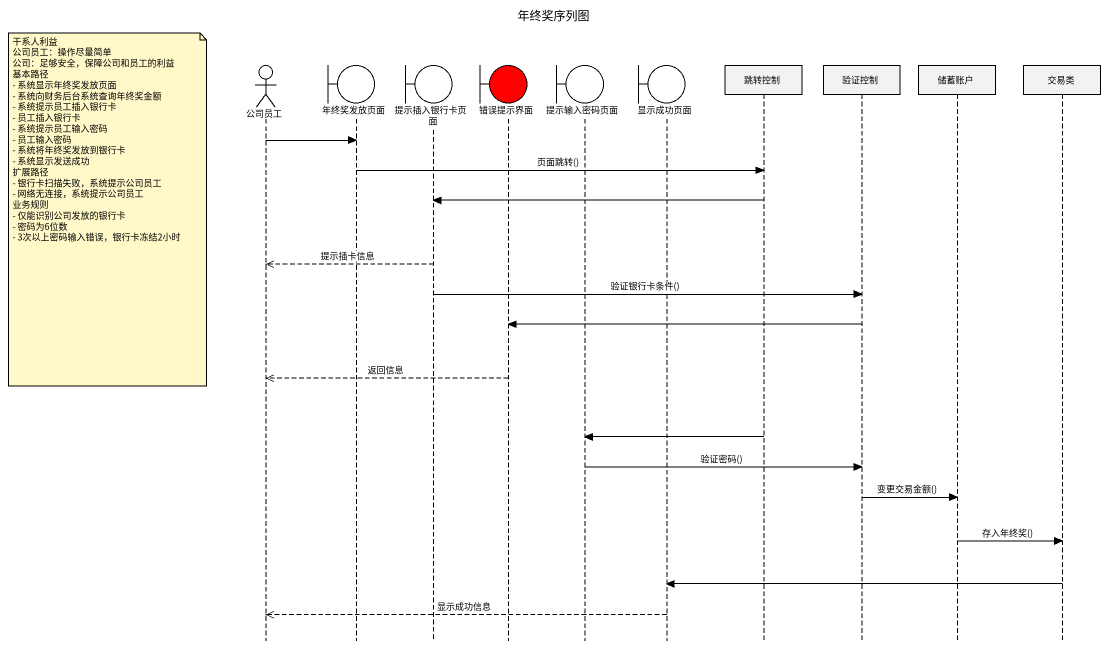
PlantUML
@startuml
title 年终奖序列图
hide footbox
actor 公司员工
boundary 年终奖发放页面
boundary 提示插入银行卡页面
boundary 错误提示界面 #FF0000
boundary 提示输入密码页面
boundary 显示成功页面
participant 跳转控制
participant 验证控制
participant 储蓄账户
participant 交易类

公司员工 -> 年终奖发放页面
年终奖发放页面 -> 跳转控制 : 页面跳转()
跳转控制 -> 提示插入银行卡页面
note left of 公司员工
  干系人利益
  公司员工：操作尽量简单
  公司：足够安全，保障公司和员工的利益
  基本路径
  - 系统显示年终奖发放页面
  - 系统向财务后台系统查询年终奖金额
  - 系统提示员工插入银行卡
  - 员工插入银行卡
  - 系统提示员工输入密码
  - 员工输入密码
  - 系统将年终奖发放到银行卡
  - 系统显示发送成功
  扩展路径
  - 银行卡扫描失败，系统提示公司员工
  - 网络无连接，系统提示公司员工
  业务规则
  - 仅能识别公司发放的银行卡
  - 密码为6位数
  - 3次以上密码输入错误，银行卡冻结2小时
end note
提示插入银行卡页面 -->> 公司员工 : 提示插卡信息
提示插入银行卡页面 -> 验证控制 : 验证银行卡条件()
验证控制 -> 错误提示界面
错误提示界面 -->> 公司员工 : 返回信息
跳转控制 -> 提示输入密码页面
提示输入密码页面 -> 验证控制 : 验证密码()
验证控制 -> 储蓄账户 : 变更交易金额()
储蓄账户 -> 交易类 : 存入年终奖()
交易类 -> 显示成功页面
显示成功页面 -->> 公司员工 : 显示成功信息
@enduml
